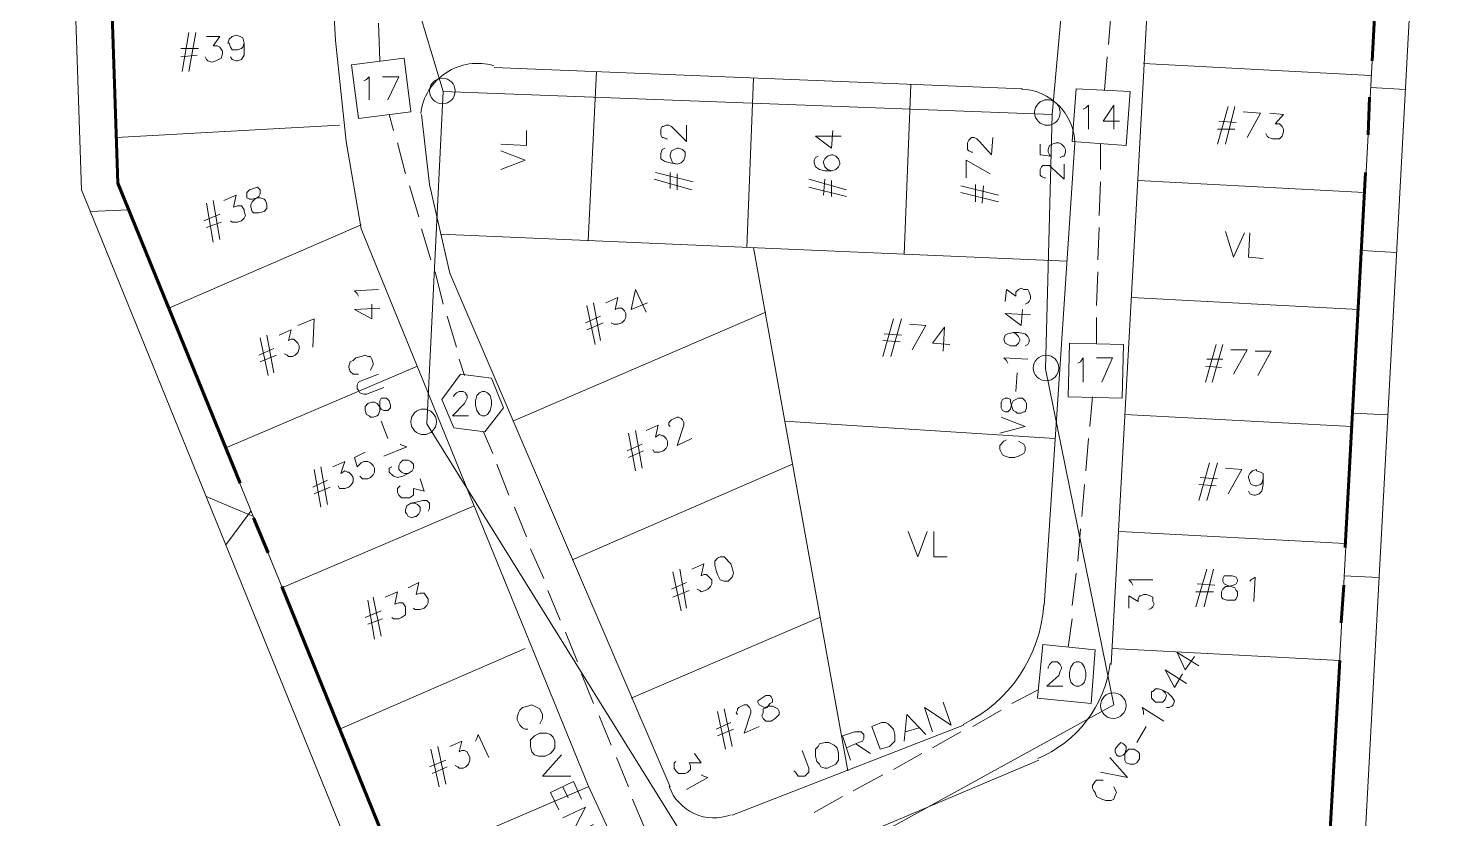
# Model space of a CAD drawing. Header units: millimetres. Extents: x 3.6 to 37.8, y 0.6 to 28.7.
# Drawn here: x 21.888 to 26.296, y 23.635 to 26.085 of the extents above; entities that cross this region are included whole.
import ezdxf

# ---------------------------------------------------------------- set-up
doc = ezdxf.new("R2010")
doc.units = ezdxf.units.MM
for name, color, linetype in [('PDF_0', 7, 'Continuous'), ('PDF_S102$BOUNDARY-NODE', 3, 'Continuous'), ('PDF_S102$NAME-ROAD', 7, 'Continuous'), ('PDF_S102$Passives-TapOffs', 7, 'Continuous'), ('PDF_S102$POLE', 7, 'Continuous'), ('PDF_S102$STRAND', 7, 'Continuous')]:
    doc.layers.add(name, color=color, linetype=linetype)
for name, color, linetype, true_color in [('PDF_S102$Cable-565', 23, 'Continuous', 0xdd8a6d), ('PDF_S102$LOTS', 254, 'Continuous', 0xdcdcdc), ('PDF_S102$ROAD', 8, 'Continuous', 0x7f7f7f), ('PDF_S102$SDU', 157, 'Continuous', 0x396472)]:
    doc.layers.add(name, color=color, linetype=linetype, true_color=true_color)

msp = doc.modelspace()

# ---------------------------------------------------------------- linework, layer by layer
at = {"layer": 'PDF_0', "lineweight": 9}
msp.add_lwpolyline([(28.37407, 23.21161), (26.01802, 23.29084), (26.30158, 28.54921), (21.95227, 28.59091), (22.05235, 25.58434), (22.89052, 23.52436), (13.59559, 22.93222), (13.61644, 22.59862), (13.79158, 21.34762), (13.24531, 21.33094), (13.39543, 19.22509), (13.89166, 19.22926), (13.92919, 18.76222), (13.53721, 18.31186), (13.63729, 17.52373), (14.4838, 17.52373), (14.67562, 15.36367), (14.75068, 14.22526)], dxfattribs=at)
at = {"layer": 'PDF_S102$BOUNDARY-NODE', "lineweight": 60}
for points in [[(26.1181, 27.14809), (26.05555, 25.98466)], [(22.54441, 24.67528), (22.16494, 25.60519), (22.12324, 26.8687)], [(26.04721, 25.87207), (26.04304, 25.75531)], [(26.0347, 25.63855), (25.97215, 24.47512)], [(22.63198, 24.45844), (22.58611, 24.56686)], [(22.67368, 24.35419), (23.05315, 23.42011), (22.33591, 23.37424)], [(25.96798, 24.35836), (25.95964, 24.2416)], [(26.9104, 23.14906), (25.90126, 23.18242), (25.95547, 24.12484)]]:
    msp.add_lwpolyline(points, dxfattribs=at)
at = {"layer": 'PDF_S102$Cable-565', "lineweight": 13}
for points in [[(22.97392, 26.10142), (22.97809, 25.98466)], [(25.23823, 26.0347), (25.24657, 26.13895)], [(25.22572, 25.89292), (25.23406, 25.99717)], [(23.00728, 25.81786), (23.01979, 25.76782)], [(23.0323, 25.73029), (23.05732, 25.63438)], [(25.21321, 25.64689), (25.21321, 25.72612)], [(23.06983, 25.59685), (23.09902, 25.50094)], [(25.20904, 25.50511), (25.21321, 25.60936)], [(23.10736, 25.46341), (23.13655, 25.3675)], [(25.20487, 25.3675), (25.20904, 25.46758)], [(23.14906, 25.32997), (23.17408, 25.22989)], [(25.2007, 25.22572), (25.20487, 25.32997)], [(23.18659, 25.19236), (23.21578, 25.09645)], [(25.2007, 25.10896), (25.2007, 25.18819)], [(23.22412, 25.05892), (23.2408, 25.00888)], [(25.17985, 24.85042), (25.18819, 24.94216)], [(23.32837, 24.76702), (23.29918, 24.83374)], [(25.16734, 24.71281), (25.17568, 24.81289)], [(23.37841, 24.63775), (23.34088, 24.73366)], [(25.15483, 24.57103), (25.16317, 24.67111)], [(23.43262, 24.50848), (23.39509, 24.60022)], [(25.14232, 24.43342), (25.15066, 24.5335)], [(23.48683, 24.37921), (23.44513, 24.47095)], [(25.12564, 24.29581), (25.13815, 24.39589)], [(23.53687, 24.24994), (23.49934, 24.34168)], [(25.11313, 24.16654), (25.12564, 24.25411)], [(23.59108, 24.12067), (23.55355, 24.21241)], [(23.64112, 23.9914), (23.60359, 24.08314)], [(24.93799, 23.9914), (25.01722, 24.0331)], [(23.69533, 23.86213), (23.6578, 23.95387)], [(24.81706, 23.92051), (24.90463, 23.97055)], [(24.69196, 23.85379), (24.77953, 23.90383)], [(23.74954, 23.73286), (23.71201, 23.8246)], [(24.57103, 23.78707), (24.6586, 23.83711)], [(24.44593, 23.72035), (24.53767, 23.77039)], [(23.79958, 23.60359), (23.76205, 23.69533)], [(24.325, 23.65363), (24.41257, 23.70367)]]:
    msp.add_lwpolyline(points, dxfattribs=at)
at = {"layer": 'PDF_S102$LOTS', "lineweight": 0}
for points in [[(22.06903, 28.48249), (22.16494, 25.60519), (23.02396, 23.491), (23.62444, 22.1983)], [(26.18899, 28.44079), (25.87207, 22.59445)], [(25.34665, 25.97632), (26.05138, 25.93879)], [(23.64946, 25.9513), (23.62444, 25.42588)], [(24.13735, 25.93045), (24.1165, 25.40503)], [(24.62524, 25.9096), (24.60439, 25.38418)], [(26.05138, 25.90126), (26.15846, 25.89518)], [(22.85299, 25.7845), (22.16077, 25.74697)], [(25.32997, 25.61353), (26.03053, 25.576)], [(22.1983, 25.52179), (22.07957, 25.51745)], [(22.3234, 25.21738), (22.91971, 25.47592)], [(25.10896, 25.36333), (23.16574, 25.44673)], [(24.42925, 23.7829), (24.13735, 25.40503)], [(26.02219, 25.39669), (26.13124, 25.39049)], [(25.30912, 25.25074), (26.01385, 25.21321)], [(23.39092, 24.8671), (24.17488, 25.20487)], [(22.49854, 24.7837), (23.09485, 25.03807)], [(25.07143, 24.81289), (24.23326, 24.8671)], [(25.28827, 24.88795), (25.993, 24.85042)], [(25.99717, 24.89212), (26.10407, 24.88665)], [(23.5744, 24.43759), (24.25828, 24.73366)], [(22.58611, 24.57103), (22.43905, 24.63394)], [(22.67368, 24.35002), (23.26999, 24.60439)], [(22.50008, 24.48396), (22.57777, 24.58771)], [(25.27159, 24.52516), (25.97215, 24.48763)], [(25.96798, 24.38755), (26.07686, 24.38195)], [(23.75788, 24.00808), (24.34168, 24.25828)], [(22.85299, 23.91217), (23.42845, 24.16237)], [(25.25074, 24.16237), (25.95547, 24.12484)], [(23.02813, 23.47849), (23.62444, 23.73286)]]:
    msp.add_lwpolyline(points, dxfattribs=at)
at = {"layer": 'PDF_S102$NAME-ROAD', "lineweight": 9}
for points in [[(23.43679, 23.91217), (23.42845, 23.91217), (23.42011, 23.91634), (23.41177, 23.92468), (23.40343, 23.94136), (23.40343, 23.9497), (23.4076, 23.96221), (23.41177, 23.97055), (23.42011, 23.97889), (23.43679, 23.98306), (23.4493, 23.98723), (23.47432, 23.97472), (23.48266, 23.95804), (23.48266, 23.94553), (23.47432, 23.92885)], [(24.69196, 23.90383), (24.66694, 23.97889), (24.75034, 23.92468), (24.72532, 23.99557)], [(24.60439, 23.87464), (24.61273, 23.95804), (24.67111, 23.89549)], [(24.43759, 23.81626), (24.41257, 23.89132), (24.4501, 23.90383), (24.47095, 23.90383), (24.47929, 23.89549), (24.47929, 23.88298), (24.47512, 23.87464), (24.46261, 23.87047), (24.42508, 23.85379)], [(24.65026, 23.91634), (24.60856, 23.90383)], [(24.50014, 23.83711), (24.45427, 23.8663)], [(23.57023, 23.76622), (23.48266, 23.76622), (23.54104, 23.83294)], [(24.28747, 23.84545), (24.30832, 23.79124), (24.30832, 23.77873), (24.29581, 23.76622), (24.27496, 23.76622), (24.26662, 23.77873), (24.26245, 23.7829)], [(23.5327, 23.66197), (23.50768, 23.71618), (23.57857, 23.74954), (23.60359, 23.69533)], [(23.56189, 23.6995), (23.54521, 23.73286)], [(23.54521, 23.63695), (23.6161, 23.67031), (23.57023, 23.58274), (23.64112, 23.6161)]]:
    msp.add_lwpolyline(points, dxfattribs=at)
for points in [[(23.51602, 23.88715), (23.52019, 23.87464), (23.52019, 23.85379), (23.51602, 23.84545), (23.50768, 23.83711), (23.491, 23.82877), (23.47015, 23.82877), (23.45764, 23.83294), (23.4493, 23.84128), (23.44513, 23.85796), (23.44513, 23.87881), (23.45764, 23.89132), (23.47432, 23.89966), (23.49517, 23.89966), (23.50768, 23.89549)], [(24.50431, 23.92051), (24.5335, 23.93302), (24.54601, 23.93302), (24.55435, 23.92885), (24.57103, 23.91217), (24.5752, 23.89549), (24.5752, 23.87464), (24.55852, 23.85796), (24.52933, 23.84962)], [(24.34168, 23.8663), (24.35836, 23.87047), (24.37087, 23.87047), (24.38755, 23.86213), (24.39589, 23.85379), (24.40006, 23.83711), (24.40006, 23.81626), (24.39172, 23.80375), (24.3667, 23.79124), (24.35836, 23.79124), (24.34585, 23.79541), (24.34168, 23.80375), (24.33334, 23.81209), (24.32917, 23.82877), (24.32917, 23.84962), (24.33751, 23.85796)]]:
    msp.add_lwpolyline(points, close=True, dxfattribs=at)
at = {"layer": 'PDF_S102$Passives-TapOffs', "lineweight": 9}
for points in [[(22.89052, 25.97215), (23.05315, 25.993), (23.074, 25.8262), (22.91137, 25.80535)], [(25.13815, 25.89709), (25.30495, 25.88875), (25.29244, 25.72195), (25.12564, 25.73446)], [(25.11313, 24.94216), (25.1173, 25.10896), (25.2841, 25.10479), (25.27993, 24.93799)], [(23.20744, 24.84625), (23.16991, 24.93382), (23.22829, 25.01305), (23.3242, 25.00054), (23.36173, 24.9088), (23.30335, 24.83374)], [(23.29501, 24.95884), (23.30335, 24.95884), (23.31169, 24.95467), (23.32003, 24.94633), (23.3242, 24.92965), (23.3242, 24.91714), (23.32003, 24.90046), (23.31169, 24.88795), (23.30335, 24.88378), (23.29501, 24.88378), (23.28667, 24.88795), (23.27833, 24.90046), (23.27416, 24.91714), (23.27416, 24.92965), (23.27833, 24.94633), (23.28667, 24.95467)], [(25.01722, 24.00808), (25.0339, 24.17488), (25.19653, 24.1582), (25.18402, 23.9914)], [(25.13815, 24.12067), (25.14649, 24.12067), (25.15483, 24.1165), (25.16317, 24.10399), (25.16734, 24.08731), (25.16734, 24.0748), (25.16317, 24.05812), (25.15483, 24.04978), (25.14649, 24.04561), (25.13815, 24.04561), (25.12981, 24.04978), (25.12147, 24.05812), (25.1173, 24.0748), (25.1173, 24.08731), (25.12147, 24.10399), (25.12981, 24.1165)]]:
    msp.add_lwpolyline(points, close=True, dxfattribs=at)
for points in [[(22.92805, 25.92211), (22.93639, 25.92628), (22.94473, 25.93462), (22.94473, 25.86373)], [(22.98643, 25.93462), (23.03647, 25.93462), (23.00311, 25.86373)], [(25.159, 25.83454), (25.16734, 25.83871), (25.17568, 25.84705), (25.17568, 25.77199)], [(25.27159, 25.79701), (25.22155, 25.79701), (25.25491, 25.84705), (25.25491, 25.77199)], [(25.14232, 25.04641), (25.15066, 25.05058), (25.159, 25.06309), (25.159, 24.98803)], [(25.2007, 25.06309), (25.25074, 25.06309), (25.21738, 24.98803)], [(23.20744, 24.94216), (23.20744, 24.94633), (23.21578, 24.95467), (23.22412, 24.95884), (23.23663, 24.95884), (23.24497, 24.95467), (23.24497, 24.9505), (23.24914, 24.94633), (23.24914, 24.93799), (23.2408, 24.92131), (23.20327, 24.88378), (23.25331, 24.88378)], [(25.05058, 24.09982), (25.05058, 24.10399), (25.05475, 24.11233), (25.06309, 24.12067), (25.07977, 24.12067), (25.08811, 24.11233), (25.09228, 24.10399), (25.09228, 24.09982), (25.08811, 24.09148), (25.08394, 24.07897), (25.04641, 24.04561), (25.09645, 24.04561)]]:
    msp.add_lwpolyline(points, dxfattribs=at)
at = {"layer": 'PDF_S102$POLE', "lineweight": 0}
for points in [[(24.91714, 25.23823), (24.92131, 25.27576), (24.9505, 25.25491), (24.9505, 25.26742), (24.95884, 25.27576), (24.96718, 25.27993), (24.97552, 25.27576), (24.98803, 25.27576), (24.9922, 25.26742), (24.99637, 25.25491), (24.99637, 25.24657), (24.9922, 25.23823), (24.98803, 25.23406), (24.97969, 25.22989)], [(24.97135, 25.21321), (24.96718, 25.16317), (24.91714, 25.2007), (24.99637, 25.19653)], [(24.94216, 25.14232), (24.95884, 25.14232), (24.97969, 25.13815), (24.98803, 25.12981), (24.9922, 25.12147), (24.9922, 25.11313), (24.98803, 25.10479), (24.97969, 25.10062)], [(22.91137, 25.01305), (22.89469, 25.01305), (22.88635, 25.02139), (22.88218, 25.0339), (22.88218, 25.03807), (22.88635, 25.05058), (22.89469, 25.05475), (22.90303, 25.06309), (22.91971, 25.06726), (22.93222, 25.07143), (22.94056, 25.06726), (22.9489, 25.06726), (22.95307, 25.05892), (22.95724, 25.04641), (22.95724, 25.04224), (22.9489, 25.02556)], [(24.92548, 25.04641), (24.92131, 25.05475), (24.91297, 25.06309), (24.98803, 25.05892)], [(22.9906, 24.97135), (22.93639, 24.9505), (22.92805, 24.9505), (22.91554, 24.95467), (22.91137, 24.96301), (22.9072, 24.96718), (22.9072, 24.97969), (22.91137, 24.98803), (22.91971, 24.9922), (22.97392, 25.01305)], [(24.95467, 25.01722), (24.9505, 24.95884)], [(23.00311, 24.81289), (22.98226, 24.8671)], [(24.90463, 24.87961), (24.97969, 24.85042), (24.90046, 24.82957)], [(23.04064, 24.79621), (23.04898, 24.79204), (23.06149, 24.78787), (22.9906, 24.75868)], [(24.95884, 24.80455), (24.97552, 24.79621), (24.97969, 24.78787), (24.97969, 24.77536), (24.97552, 24.76702), (24.95884, 24.75868), (24.94633, 24.75451), (24.92965, 24.75451), (24.91714, 24.75868), (24.9088, 24.76285), (24.90046, 24.77953), (24.90046, 24.79204), (24.91297, 24.80455), (24.92131, 24.80872)], [(23.06566, 24.70447), (23.04898, 24.69613), (23.0323, 24.69196), (23.01979, 24.69613), (23.00728, 24.70864), (23.00728, 24.72115), (23.01562, 24.72532)], [(23.10319, 24.68779), (23.1157, 24.65026), (23.08234, 24.6586), (23.08234, 24.63775), (23.06983, 24.62941), (23.04481, 24.62941), (23.03647, 24.63775), (23.0323, 24.64609), (23.0323, 24.6586), (23.04064, 24.66694)], [(23.074, 24.61273), (23.09485, 24.6169), (23.11153, 24.62107), (23.12404, 24.62107), (23.13238, 24.61273), (23.13238, 24.59605), (23.12821, 24.58771)], [(25.50511, 24.13735), (25.47592, 24.09565), (25.4509, 24.14986), (25.51762, 24.10816)], [(25.46758, 24.08314), (25.44256, 24.04144), (25.41337, 24.09565), (25.48009, 24.05395)], [(25.40503, 24.0331), (25.42171, 24.02476), (25.43422, 24.01225), (25.44256, 23.99974), (25.43839, 23.98723), (25.43422, 23.98306), (25.42588, 23.97889), (25.41754, 23.97889)], [(25.34665, 23.95804), (25.34665, 23.96638), (25.34248, 23.97889), (25.4092, 23.93719)], [(25.35499, 23.92051), (25.3258, 23.87047)], [(25.2424, 23.8246), (25.29661, 23.76205), (25.21321, 23.77873)], [(25.25491, 23.73286), (25.26325, 23.71618), (25.25908, 23.70784), (25.25491, 23.69533), (25.24657, 23.69116), (25.22989, 23.69116), (25.21738, 23.69533), (25.2007, 23.70367), (25.19653, 23.71618), (25.19236, 23.72035), (25.18819, 23.72869), (25.18819, 23.73703), (25.19653, 23.74954), (25.2007, 23.75371), (25.22155, 23.75371)]]:
    msp.add_lwpolyline(points, dxfattribs=at)
for points in [[(24.9505, 25.13815), (24.95884, 25.12981), (24.96301, 25.12147), (24.96301, 25.1173), (24.95884, 25.10896), (24.9505, 25.10062), (24.93382, 25.10062), (24.91714, 25.10896), (24.91297, 25.12147), (24.91714, 25.13398), (24.92548, 25.13815), (24.94216, 25.14232)], [(23.00728, 24.92965), (23.01145, 24.91714), (23.01145, 24.9088), (23.00311, 24.90046), (22.9906, 24.90046), (22.98226, 24.90463), (22.97392, 24.91714), (22.96975, 24.92131), (22.96141, 24.92548), (22.95307, 24.92548), (22.94056, 24.92131), (22.93222, 24.91297), (22.93222, 24.90046), (22.93639, 24.88795), (22.94473, 24.88378), (22.9489, 24.87961), (22.95724, 24.87961), (22.96975, 24.88378), (22.97392, 24.88795), (22.97809, 24.90046), (22.97809, 24.92965), (22.98226, 24.93799), (22.99894, 24.93799)], [(24.90463, 24.9088), (24.90463, 24.92548), (24.9088, 24.93382), (24.91714, 24.93799), (24.92548, 24.93799), (24.93382, 24.93382), (24.93382, 24.92548), (24.94216, 24.90046), (24.9505, 24.89629), (24.95467, 24.89212), (24.96718, 24.89212), (24.97552, 24.89629), (24.97969, 24.89629), (24.98386, 24.9088), (24.98386, 24.92131), (24.97969, 24.92965), (24.97135, 24.93799), (24.95884, 24.93799), (24.94216, 24.92965), (24.93799, 24.92131), (24.93382, 24.90463), (24.92548, 24.89629), (24.91714, 24.89629), (24.9088, 24.90046)], [(23.05315, 24.70447), (23.04481, 24.70864), (23.03647, 24.71698), (23.03647, 24.72949), (23.04064, 24.73783), (23.04898, 24.74617), (23.06566, 24.74617), (23.074, 24.742), (23.08234, 24.73366), (23.08234, 24.72115), (23.07817, 24.71281), (23.06566, 24.70447)], [(23.08651, 24.61273), (23.09485, 24.60856), (23.10319, 24.60022), (23.10319, 24.58771), (23.09902, 24.57937), (23.09068, 24.57103), (23.08651, 24.57103), (23.07817, 24.56686), (23.06566, 24.57103), (23.06149, 24.57937), (23.05732, 24.58354), (23.05732, 24.59188), (23.06149, 24.60439), (23.074, 24.61273)], [(25.41337, 24.02476), (25.41754, 24.01642), (25.41337, 24.00391), (25.40503, 23.99557), (25.38418, 23.99557), (25.37167, 24.00808), (25.37167, 24.02893), (25.37584, 24.02893), (25.38418, 24.03727), (25.39252, 24.03727), (25.40503, 24.0331)], [(25.25908, 23.84962), (25.26742, 23.86213), (25.27576, 23.87047), (25.2841, 23.8663), (25.29244, 23.85796), (25.29244, 23.84962), (25.28827, 23.83711), (25.28827, 23.81626), (25.29244, 23.80792), (25.30495, 23.80375), (25.31746, 23.80375), (25.3258, 23.80792), (25.33414, 23.82043), (25.33414, 23.83711), (25.32997, 23.84128), (25.31746, 23.84962), (25.30078, 23.84962), (25.2841, 23.83294), (25.27576, 23.82877), (25.26742, 23.82877), (25.26325, 23.83294), (25.25908, 23.84128)]]:
    msp.add_lwpolyline(points, close=True, dxfattribs=at)
for centre, radius in [((23.17199, 25.89083), 0.03962), ((25.04849, 25.82411), 0.03962), ((25.04432, 25.03182), 0.03962), ((23.11362, 24.86501), 0.03961), ((25.25282, 23.98515), 0.03961)]:
    msp.add_circle(centre, radius, dxfattribs=at)
at = {"layer": 'PDF_S102$ROAD', "lineweight": 0}
for points in [[(24.12484, 22.65283), (23.62444, 23.73703), (22.91971, 25.46341), (22.87384, 25.73446), (22.84048, 26.04721), (22.76542, 27.3691)], [(25.42171, 27.31072), (25.24657, 24.11233)], [(24.97135, 25.89709), (23.33254, 25.96381)], [(23.10736, 25.81786), (23.13238, 25.60102), (23.19493, 25.3258), (23.87881, 23.73286)], [(24.07063, 23.64529), (24.78787, 23.92468)], [(25.02139, 23.81626), (24.18322, 23.46181)]]:
    msp.add_lwpolyline(points, dxfattribs=at)
msp.add_lwpolyline([(25.03807, 24.29581), (25.13398, 25.73029, 0.3892999), (24.96824, 25.89694)], format="xyb", dxfattribs=at)
for centre, radius, start, end in [((23.28042, 25.7991), 0.17722, 73.35019, 172.93559), ((24.59397, 24.32708), 0.4441, 295.73549, 356.20426), ((24.87335, 24.16446), 0.37322, 292.94553, 352.40819), ((24.01434, 23.78499), 0.14804, 200.11126, 291.0616)]:
    msp.add_arc(centre, radius, start, end, dxfattribs=at)
at = {"layer": 'PDF_S102$SDU', "lineweight": 0}
for points in [[(22.3651, 25.9513), (22.38595, 26.07223)], [(22.38595, 25.9513), (22.4068, 26.07223)], [(22.44016, 26.05972), (22.48186, 26.05972), (22.46101, 26.03053), (22.47352, 26.03053), (22.48186, 26.02636), (22.4902, 26.01385), (22.4902, 26.00551), (22.48603, 25.993), (22.46935, 25.98466), (22.45684, 25.98049), (22.44433, 25.98466), (22.44016, 25.98883), (22.43599, 25.99717)], [(22.41514, 26.02219), (22.36093, 26.02219)], [(22.55692, 26.03887), (22.55692, 26.00134), (22.54858, 25.98883), (22.53607, 25.98466), (22.5319, 25.98466), (22.51939, 25.98883), (22.51522, 25.99717)], [(22.41097, 26.00134), (22.36093, 25.99717)], [(25.576, 25.72612), (25.60936, 25.84288)], [(25.60102, 25.72612), (25.63021, 25.84288)], [(25.63438, 25.79284), (25.58017, 25.79701)], [(25.65523, 25.8262), (25.70944, 25.82203), (25.66774, 25.74697)], [(25.73863, 25.82203), (25.78033, 25.81786), (25.75531, 25.78867), (25.76782, 25.78867), (25.77616, 25.78033), (25.78033, 25.77199), (25.78033, 25.76365), (25.77616, 25.75114), (25.76782, 25.7428), (25.74697, 25.7428), (25.73446, 25.74697), (25.73029, 25.75114), (25.72612, 25.75948)], [(23.43262, 25.76782), (23.43262, 25.72195), (23.35339, 25.72612)], [(23.87047, 25.7428), (23.8663, 25.7428), (23.85796, 25.74697), (23.85379, 25.74697), (23.84962, 25.75531), (23.84962, 25.77199), (23.85379, 25.78033), (23.85796, 25.78033), (23.8663, 25.7845), (23.87464, 25.7845), (23.88298, 25.78033), (23.92885, 25.73446), (23.92885, 25.7845)], [(24.38338, 25.76782), (24.37921, 25.71361), (24.32917, 25.75114), (24.4084, 25.75114)], [(24.81706, 25.7011), (24.81289, 25.7011), (24.80455, 25.70527), (24.80038, 25.70944), (24.80038, 25.73029), (24.80455, 25.73863), (24.81289, 25.74697), (24.82123, 25.74697), (24.82957, 25.7428), (24.83791, 25.73446), (24.87544, 25.69276), (24.87961, 25.74697)], [(25.63021, 25.77199), (25.576, 25.77199)], [(23.35339, 25.70527), (23.42845, 25.67608), (23.35339, 25.64689)], [(23.89966, 25.66357), (23.87881, 25.66774), (23.86213, 25.67191), (23.84962, 25.68025), (23.84962, 25.69693), (23.85379, 25.70944), (23.86213, 25.71361)], [(24.37921, 25.64272), (24.35836, 25.64272), (24.34168, 25.64689), (24.32917, 25.65523), (24.325, 25.66774), (24.325, 25.67608), (24.32917, 25.68442), (24.33751, 25.68859)], [(24.79621, 25.62187), (24.79621, 25.67608), (24.87127, 25.63438)], [(23.94553, 25.58434), (23.82877, 25.6177)], [(23.9497, 25.60936), (23.83294, 25.63855)], [(23.87881, 25.63855), (23.87881, 25.58851)], [(23.89966, 25.63438), (23.89966, 25.58434)], [(24.42508, 25.58434), (24.30832, 25.6177)], [(24.35836, 25.6177), (24.35419, 25.56766)], [(24.37921, 25.61353), (24.37921, 25.56349)], [(22.49437, 25.55098), (22.5319, 25.56766), (22.52356, 25.53013), (22.53607, 25.5343), (22.54858, 25.5343), (22.55692, 25.52179), (22.55692, 25.51762), (22.56109, 25.50511), (22.55692, 25.49677), (22.54858, 25.48843), (22.53607, 25.48426), (22.51939, 25.48426), (22.51522, 25.48843)], [(24.42508, 25.56349), (24.30832, 25.59268)], [(24.89629, 25.56766), (24.77953, 25.59685)], [(24.89629, 25.54681), (24.77953, 25.576)], [(24.8254, 25.60102), (24.8254, 25.54681)], [(24.85042, 25.59685), (24.84625, 25.54264)], [(22.46101, 25.42171), (22.44016, 25.54264)], [(22.48186, 25.43005), (22.46101, 25.55098)], [(22.48186, 25.50928), (22.43182, 25.48843)], [(22.48603, 25.48426), (22.44016, 25.46758)], [(25.6594, 25.4509), (25.62604, 25.37584), (25.60102, 25.45507)], [(25.71778, 25.37167), (25.67191, 25.37584), (25.67608, 25.4509)], [(23.80792, 25.23406), (23.75788, 25.21321), (23.77039, 25.27576), (23.80375, 25.20487)], [(23.64529, 25.10479), (23.62027, 25.22572)], [(23.66197, 25.1173), (23.64112, 25.23406)], [(23.67865, 25.23406), (23.71618, 25.25074), (23.70784, 25.21321), (23.71618, 25.21738), (23.72869, 25.21738), (23.73703, 25.20904), (23.7412, 25.2007), (23.7412, 25.18819), (23.73703, 25.17985), (23.72869, 25.17151), (23.71618, 25.16734), (23.70367, 25.16734), (23.69533, 25.17151)], [(22.72372, 25.16317), (22.77376, 25.18402), (22.76959, 25.09645)], [(23.66197, 25.19236), (23.6161, 25.17151)], [(23.67031, 25.17151), (23.62027, 25.15066)], [(24.53767, 25.06726), (24.57103, 25.18402)], [(24.56269, 25.06726), (24.59605, 25.18402)], [(22.63198, 25.00888), (22.60696, 25.12564)], [(22.64866, 25.01722), (22.62781, 25.13398)], [(22.66534, 25.13398), (22.70287, 25.15066), (22.69453, 25.1173), (22.70287, 25.12147), (22.71121, 25.12147), (22.72372, 25.10896), (22.72789, 25.10062), (22.72789, 25.09228), (22.72372, 25.07977), (22.71538, 25.07143), (22.70704, 25.06726), (22.69453, 25.06726), (22.69036, 25.07143), (22.68202, 25.0756)], [(24.59605, 25.13398), (24.54184, 25.13815)], [(24.62107, 25.16734), (24.67111, 25.16317), (24.62941, 25.08811)], [(24.74617, 25.10479), (24.69196, 25.10896), (24.72949, 25.159), (24.72532, 25.08394)], [(22.64866, 25.09228), (22.60279, 25.07143)], [(24.59188, 25.11313), (24.53767, 25.1173)], [(25.53847, 24.98803), (25.57183, 25.10479)], [(25.55932, 24.98803), (25.59268, 25.10479)], [(25.6177, 25.08811), (25.66774, 25.08811), (25.62604, 25.01305)], [(25.69276, 25.08394), (25.7428, 25.08394), (25.7011, 25.00888)], [(22.657, 25.07143), (22.60696, 25.05058)], [(25.58851, 25.0339), (25.53847, 25.03807)], [(25.59268, 25.05892), (25.54264, 25.05892)], [(23.87881, 24.85042), (23.87464, 24.85459), (23.87464, 24.86293), (23.88298, 24.87127), (23.89966, 24.87961), (23.90383, 24.87961), (23.91217, 24.87544), (23.91634, 24.87127), (23.92051, 24.86293), (23.92051, 24.85459), (23.89966, 24.79204), (23.94553, 24.81289)], [(23.77039, 24.71281), (23.74954, 24.82957)], [(23.79124, 24.72115), (23.77039, 24.83791)], [(23.80375, 24.83791), (23.84128, 24.85459), (23.83294, 24.81706), (23.84545, 24.8254), (23.85379, 24.82123), (23.85796, 24.82123), (23.8663, 24.81289), (23.87047, 24.80455), (23.87047, 24.79204), (23.8663, 24.7837), (23.85796, 24.77536), (23.84545, 24.77119), (23.82877, 24.77119), (23.8246, 24.77953)], [(23.79124, 24.79621), (23.74537, 24.77536)], [(23.79541, 24.77536), (23.74954, 24.75451)], [(22.83214, 24.72532), (22.86967, 24.742), (22.85716, 24.70447), (22.86967, 24.71281), (22.87801, 24.70864), (22.88218, 24.70864), (22.89052, 24.7003), (22.89469, 24.69196), (22.89469, 24.67945), (22.89052, 24.67111), (22.88218, 24.66277), (22.86967, 24.6586), (22.85299, 24.6586), (22.84882, 24.66694)], [(22.91554, 24.69613), (22.92388, 24.68779), (22.94056, 24.68779), (22.9489, 24.69196), (22.95724, 24.7003), (22.96141, 24.70864), (22.96141, 24.72115), (22.95724, 24.72949), (22.9489, 24.73783), (22.94056, 24.742), (22.92805, 24.742), (22.91971, 24.73783), (22.9072, 24.72532), (22.89886, 24.75451), (22.93222, 24.77119)], [(25.51762, 24.62107), (25.55098, 24.73783)], [(25.54264, 24.62107), (25.576, 24.73783)], [(22.79461, 24.60022), (22.77376, 24.71698)], [(22.81546, 24.60856), (22.79461, 24.72532)], [(25.576, 24.68779), (25.52179, 24.69196)], [(25.60102, 24.72115), (25.65106, 24.71698), (25.60936, 24.64192)], [(25.71778, 24.68779), (25.71778, 24.67111), (25.71361, 24.65026), (25.70527, 24.64192), (25.69276, 24.63775), (25.68859, 24.63775), (25.67608, 24.64192), (25.67191, 24.65026)], [(22.81546, 24.68362), (22.76959, 24.66277)], [(22.8238, 24.66277), (22.77376, 24.64192)], [(25.57183, 24.66694), (25.51762, 24.67111)], [(24.67528, 24.52516), (24.64609, 24.44593), (24.6169, 24.52516)], [(24.73783, 24.44593), (24.69613, 24.44593), (24.69613, 24.52516)], [(23.94553, 24.4084), (23.98306, 24.42508), (23.97472, 24.38755), (23.98306, 24.39172), (23.9914, 24.39172), (24.00808, 24.37504), (24.00808, 24.36253), (24.00391, 24.35419), (23.99557, 24.34585), (23.98723, 24.34168), (23.97472, 24.33751), (23.97055, 24.34168), (23.96221, 24.34585)], [(23.91217, 24.27913), (23.88715, 24.40006)], [(23.92885, 24.28747), (23.908, 24.4084)], [(25.50928, 24.29164), (25.54264, 24.4084)], [(25.5343, 24.29164), (25.56349, 24.4084)], [(25.67608, 24.37087), (25.68025, 24.37504), (25.69276, 24.38338), (25.68859, 24.30832)], [(22.99477, 24.32083), (23.0323, 24.33751), (23.02396, 24.29998), (23.03647, 24.30415), (23.04898, 24.30415), (23.05732, 24.29164), (23.05732, 24.26662), (23.04481, 24.25828), (23.03647, 24.25411), (23.01979, 24.25411), (23.01562, 24.25828)], [(23.06566, 24.35002), (23.09902, 24.3667), (23.09068, 24.32917), (23.10319, 24.33334), (23.1157, 24.33334), (23.12404, 24.32083), (23.12821, 24.31666), (23.12821, 24.30415), (23.12404, 24.29581), (23.1157, 24.28747), (23.10319, 24.2833), (23.08651, 24.2833), (23.08234, 24.28747)], [(23.92885, 24.3667), (23.88298, 24.34585)], [(23.93719, 24.34168), (23.88715, 24.32083)], [(25.56349, 24.33751), (25.50928, 24.33751)], [(25.56766, 24.35836), (25.51345, 24.36253)], [(22.96141, 24.19156), (22.94056, 24.31249)], [(22.98226, 24.1999), (22.95724, 24.32083)], [(22.98226, 24.27913), (22.93222, 24.25828)], [(22.98643, 24.25411), (22.94056, 24.23743)], [(24.08731, 23.95804), (24.08314, 23.96221), (24.08731, 23.97055), (24.08731, 23.97472), (24.09148, 23.97889), (24.10816, 23.98723), (24.1165, 23.98723), (24.12484, 23.97889), (24.12901, 23.97055), (24.12901, 23.96221), (24.10816, 23.89966), (24.15403, 23.92051)], [(24.04978, 23.84962), (24.02476, 23.96638)], [(24.07063, 23.85796), (24.04561, 23.97472)], [(23.27416, 23.87464), (23.27833, 23.88298), (23.2825, 23.89549), (23.31586, 23.8246)], [(24.06646, 23.93302), (24.02059, 23.91217)], [(24.0748, 23.91217), (24.02476, 23.89132)], [(23.16157, 23.73286), (23.13655, 23.84962)], [(23.18242, 23.7412), (23.1574, 23.85796)], [(23.19493, 23.85796), (23.23246, 23.87464), (23.22412, 23.84128), (23.23246, 23.84545), (23.2408, 23.84545), (23.24914, 23.84128), (23.25748, 23.8246), (23.25748, 23.81626), (23.25331, 23.80375), (23.24497, 23.79541), (23.23663, 23.79124), (23.22412, 23.79124), (23.21995, 23.79541), (23.21161, 23.79958)], [(23.18242, 23.81626), (23.13238, 23.79541)], [(23.18659, 23.79541), (23.14072, 23.77456)]]:
    msp.add_lwpolyline(points, dxfattribs=at)
for points in [[(22.55275, 26.02636), (22.54858, 26.02219), (22.53607, 26.01802), (22.51939, 26.01802), (22.51522, 26.02636), (22.51105, 26.03887), (22.50688, 26.03887), (22.51105, 26.05138), (22.51939, 26.05972), (22.5319, 26.06389), (22.54441, 26.05972), (22.55275, 26.05555), (22.55692, 26.03887)], [(23.88715, 25.66774), (23.88298, 25.67608), (23.87881, 25.68859), (23.87881, 25.69276), (23.88298, 25.70527), (23.89966, 25.71361), (23.90383, 25.71361), (23.91634, 25.70944), (23.92468, 25.7011), (23.92468, 25.68859), (23.92051, 25.67608), (23.91217, 25.66774), (23.89966, 25.66357)], [(24.3667, 25.64689), (24.35836, 25.65523), (24.35419, 25.66774), (24.35419, 25.67191), (24.35836, 25.68025), (24.3667, 25.68859), (24.37921, 25.69276), (24.38338, 25.69276), (24.39172, 25.68859), (24.40006, 25.68025), (24.40423, 25.66774), (24.40423, 25.66357), (24.40006, 25.65523), (24.39172, 25.64689), (24.37921, 25.64272)], [(22.5736, 25.58434), (22.59862, 25.59268), (22.60696, 25.58434), (22.60696, 25.57183), (22.60279, 25.56349), (22.59028, 25.55515), (22.58194, 25.54681), (22.57777, 25.53847), (22.57777, 25.53013), (22.58194, 25.51762), (22.58611, 25.51345), (22.60279, 25.51345), (22.61947, 25.51762), (22.62781, 25.52596), (22.62781, 25.53847), (22.62364, 25.55098), (22.61947, 25.55515), (22.60696, 25.55932), (22.59862, 25.55932), (22.58194, 25.55515), (22.5736, 25.55515), (22.56526, 25.55932), (22.56526, 25.576)], [(25.71361, 24.67528), (25.70944, 24.67111), (25.69693, 24.66694), (25.69276, 24.66694), (25.68025, 24.67111), (25.67608, 24.67945), (25.67191, 24.69196), (25.67191, 24.69613), (25.67608, 24.70447), (25.68442, 24.71281), (25.69693, 24.71698), (25.69693, 24.71281), (25.70944, 24.70864), (25.71778, 24.70447), (25.71778, 24.68779)], [(24.02476, 24.44176), (24.0331, 24.44593), (24.04561, 24.44593), (24.06646, 24.42508), (24.07063, 24.41257), (24.0748, 24.39589), (24.07063, 24.38338), (24.05812, 24.37087), (24.04561, 24.37087), (24.0331, 24.37504), (24.02476, 24.39172), (24.02059, 24.40423), (24.01642, 24.42091), (24.01642, 24.43342)], [(25.59685, 24.38755), (25.62187, 24.38755), (25.63438, 24.38338), (25.63855, 24.37504), (25.63855, 24.37087), (25.63438, 24.36253), (25.62604, 24.35836), (25.60936, 24.35419), (25.60102, 24.35419), (25.59268, 24.34585), (25.58851, 24.33751), (25.58851, 24.32083), (25.59268, 24.31666), (25.60519, 24.31249), (25.63021, 24.31249), (25.63438, 24.31666), (25.63855, 24.325), (25.63855, 24.33751), (25.63438, 24.34168), (25.63021, 24.35002), (25.60519, 24.35836), (25.59685, 24.36253), (25.59268, 24.37087), (25.59268, 24.37921)], [(24.14986, 23.99974), (24.17488, 24.01642), (24.18739, 24.01642), (24.19156, 24.01225), (24.19573, 24.00391), (24.19573, 23.99557), (24.18739, 23.9914), (24.17905, 23.97889), (24.16654, 23.97472), (24.16654, 23.96221), (24.16237, 23.95387), (24.16654, 23.94553), (24.17488, 23.93719), (24.19156, 23.93719), (24.20407, 23.94553), (24.21658, 23.95804), (24.21658, 23.96638), (24.21241, 23.97472), (24.19573, 23.98306), (24.18322, 23.98306), (24.17071, 23.97889), (24.15403, 23.98723), (24.14986, 23.99557)]]:
    msp.add_lwpolyline(points, close=True, dxfattribs=at)
at = {"layer": 'PDF_S102$STRAND', "color": 254, "lineweight": 0, "true_color": 0xdcdcdc}
for points in [[(28.27816, 20.79301), (28.38658, 22.51522), (26.79781, 22.33174), (25.52179, 22.35676), (24.08314, 22.54441), (24.07063, 23.33671), (23.12404, 24.85876), (23.17408, 25.88875), (25.06309, 25.81786), (25.17151, 27.01882), (25.46758, 27.38578), (24.1582, 27.33574), (22.70287, 27.45667), (23.17408, 25.88875)], [(24.07063, 23.33671), (25.25491, 23.98723), (25.04224, 25.02973), (25.06309, 25.81786)]]:
    msp.add_lwpolyline(points, dxfattribs=at)
at = {"layer": 'PDF_S102$STRAND', "lineweight": 0}
for points in [[(25.08811, 25.68442), (25.09645, 25.68859), (25.10062, 25.68859), (25.10479, 25.7011), (25.10479, 25.70944), (25.10062, 25.71778), (25.09228, 25.72612), (25.08394, 25.73029), (25.0756, 25.73029), (25.06309, 25.72612), (25.05475, 25.72195), (25.05058, 25.70944), (25.05058, 25.7011), (25.05475, 25.69276), (25.05892, 25.68859), (25.02556, 25.69276), (25.02556, 25.72612)], [(25.04224, 25.62187), (25.03807, 25.62187), (25.02973, 25.62604), (25.02556, 25.63021), (25.02556, 25.64689), (25.02973, 25.65523), (25.0339, 25.6594), (25.05475, 25.6594), (25.06309, 25.65106), (25.10062, 25.6177), (25.10062, 25.66357)], [(22.91137, 25.25491), (22.9072, 25.26325), (22.89886, 25.27159), (22.97392, 25.27576)], [(22.95307, 25.22989), (22.95307, 25.18402), (22.89886, 25.21321), (22.97809, 25.21738)], [(25.31329, 24.35836), (25.30912, 24.3667), (25.30078, 24.37504), (25.37584, 24.37504)], [(25.30078, 24.28747), (25.30078, 24.325), (25.32997, 24.30832), (25.32997, 24.31666), (25.33414, 24.325), (25.33831, 24.325), (25.34665, 24.32917), (25.35499, 24.32917), (25.3675, 24.325), (25.37584, 24.32083), (25.37584, 24.30832), (25.38001, 24.29998), (25.37584, 24.29164), (25.37167, 24.28747), (25.36333, 24.2833)], [(23.95387, 23.83711), (23.97472, 23.80792), (23.93719, 23.80792), (23.94136, 23.79958), (23.94136, 23.78707), (23.93302, 23.77873), (23.92468, 23.77456), (23.90383, 23.77456), (23.89549, 23.7829), (23.89132, 23.79124), (23.89132, 23.80792), (23.89549, 23.81209)], [(23.97472, 23.77039), (23.98306, 23.76622), (23.99557, 23.76205), (23.92885, 23.72452)]]:
    msp.add_lwpolyline(points, dxfattribs=at)

doc.saveas('drawing.dxf')
